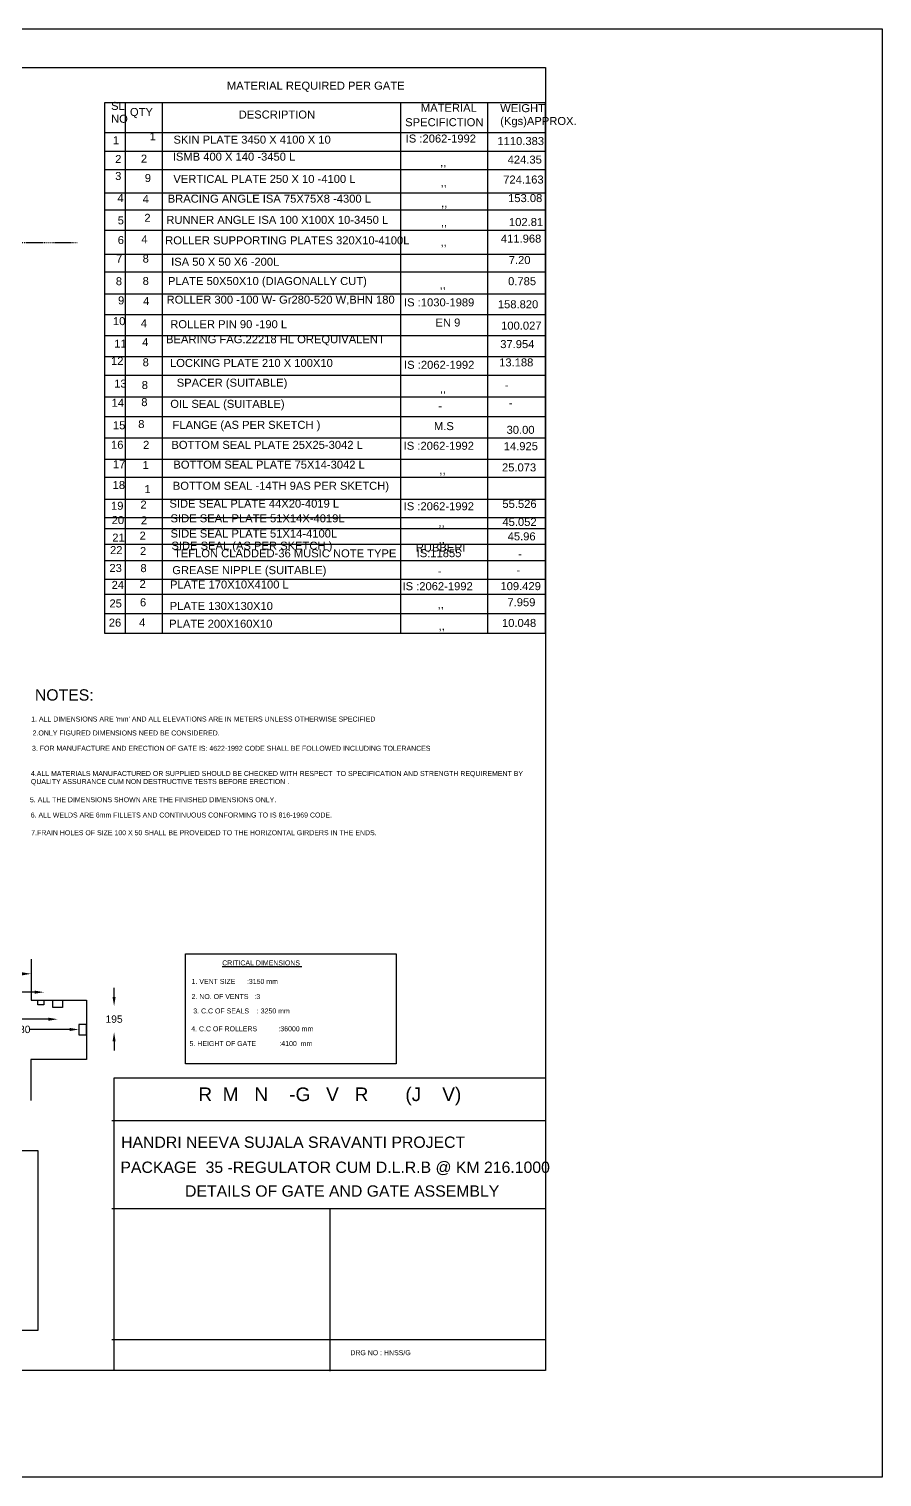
# Model space of a CAD drawing. Header units: metres. Extents: x 123 to 1660, y 133 to 921.
# Drawn here: x 1197 to 1660, y 133 to 921 of the extents above; entities that cross this region are included whole.
import ezdxf

# ---------------------------------------------------------------- set-up
doc = ezdxf.new("R2010")
doc.units = ezdxf.units.M
doc.header["$MEASUREMENT"] = 0
doc.linetypes.add('DASHDOT', pattern=[1, 0.5, -0.25, 0, -0.25])
doc.layers.add('DIMENSION', color=7, linetype='Continuous')
doc.layers.add('TEXT', color=255, linetype='Continuous')
doc.styles.get("Standard").update_dxf_attribs({"font": 'ARIAL_1.TTF'})
doc.dimstyles.get("Standard").update_dxf_attribs({"dimtxt": 4, "dimasz": 5, "dimexe": 0.18, "dimexo": 0.0625, "dimgap": 0.09, "dimtad": 0, "dimtih": 1, "dimtoh": 1, "dimdec": 0, "dimzin": 0, "dimdsep": 46, "dimtxsty": 'Standard', "dimcen": 0, "dimse1": 1, "dimse2": 1, "dimadec": 0, "dimazin": 0, "dimtfac": 1, "dimtdec": 0, "dimtofl": 0, "dimtmove": 0, "dimatfit": 3, "dimfxl": 0, "dimtolj": 1, "dimtzin": 0, "dimarcsym": 0})
picture_1 = doc.add_image_def('image1.jpg', size_in_pixel=(7220, 3699))

# ---------------------------------------------------------------- blocks, each defined once
blk = doc.blocks.new('*D103')
at = {"layer": 'Defpoints', "color": 0}
for p in [(1076.11, 406.86), (1197.91, 406.86), (1197.91, 406.84)]:
    blk.add_point(p, dxfattribs=at)
at = {"layer": 'DIMENSION', "color": 0, "lineweight": -2}
for p, q in [((1081.11, 406.84), (1110.74, 406.84)), ((1192.91, 406.84), (1163.28, 406.84))]:
    blk.add_line(p, q, dxfattribs=at)
at = {"layer": 'DIMENSION', "color": 0}
for points in [[(1081.11, 407.67), (1081.11, 406), (1076.11, 406.84)], [(1192.91, 407.67), (1192.91, 406), (1197.91, 406.84)]]:
    blk.add_solid(points, dxfattribs=at)
at = {"layer": 'DIMENSION', "color": 0, "insert": (1137.01, 406.84), "char_height": 4, "attachment_point": 5}
blk.add_mtext('\\A1;3150 (CLEAR VENT)', dxfattribs=at)
blk = doc.blocks.new('*D104')
at = {"layer": 'Defpoints', "color": 0}
for p in [(1070.62, 397.65), (1070.62, 396.86), (1204.81, 397.65)]:
    blk.add_point(p, dxfattribs=at)
at = {"layer": 'DIMENSION', "color": 0, "lineweight": -2}
for p, q in [((1075.62, 396.86), (1105.71, 396.86)), ((1199.81, 396.86), (1169.73, 396.86))]:
    blk.add_line(p, q, dxfattribs=at)
at = {"layer": 'DIMENSION', "color": 0}
for points in [[(1075.62, 397.69), (1075.62, 396.03), (1070.62, 396.86)], [(1199.81, 397.69), (1199.81, 396.03), (1204.81, 396.86)]]:
    blk.add_solid(points, dxfattribs=at)
at = {"layer": 'DIMENSION', "color": 0, "insert": (1137.72, 396.86), "char_height": 4, "attachment_point": 5}
blk.add_mtext('\\A1;3600 (C/C OF ROLLERS)', dxfattribs=at)
blk = doc.blocks.new('*D105')
at = {"layer": 'Defpoints', "color": 0}
for p in [(1060.65, 382.7), (1060.65, 382.15), (1212.29, 382.7)]:
    blk.add_point(p, dxfattribs=at)
at = {"layer": 'DIMENSION', "color": 0, "lineweight": -2}
for p, q in [((1065.65, 382.15), (1105.23, 382.15)), ((1207.29, 382.15), (1167.71, 382.15))]:
    blk.add_line(p, q, dxfattribs=at)
at = {"layer": 'DIMENSION', "color": 0}
for points in [[(1065.65, 382.98), (1065.65, 381.32), (1060.65, 382.15)], [(1207.29, 382.98), (1207.29, 381.32), (1212.29, 382.15)]]:
    blk.add_solid(points, dxfattribs=at)
at = {"layer": 'DIMENSION', "color": 0, "insert": (1136.47, 382.15), "char_height": 4, "attachment_point": 5}
blk.add_mtext('\\A1;3600(C/C OF ROLLERS)', dxfattribs=at)
blk = doc.blocks.new('*D106')
at = {"layer": 'Defpoints', "color": 0}
for p in [(1050.27, 376.69), (1223.82, 376.69), (1223.82, 376.58)]:
    blk.add_point(p, dxfattribs=at)
at = {"layer": 'DIMENSION', "color": 0, "lineweight": -2}
for p, q in [((1055.27, 376.58), (1076.83, 376.58)), ((1218.82, 376.58), (1197.26, 376.58))]:
    blk.add_line(p, q, dxfattribs=at)
at = {"layer": 'DIMENSION', "color": 0}
for points in [[(1055.27, 377.42), (1055.27, 375.75), (1050.27, 376.58)], [(1218.82, 377.42), (1218.82, 375.75), (1223.82, 376.58)]]:
    blk.add_solid(points, dxfattribs=at)
at = {"layer": 'DIMENSION', "color": 0, "insert": (1137.04, 376.58), "char_height": 4, "attachment_point": 5}
blk.add_mtext('\\A1;DISTANCE BETWEEN THE GUIFE FACE=3780', dxfattribs=at)
blk = doc.blocks.new('*D108')
at = {"layer": 'Defpoints', "color": 0}
for p in [(1228, 389.26), (1228, 375.09), (1242.97, 375.09)]:
    blk.add_point(p, dxfattribs=at)
at = {"layer": 'DIMENSION', "color": 0, "lineweight": -2}
for p, q in [((1242.97, 394.26), (1242.97, 399.26)), ((1242.97, 370.09), (1242.97, 365.09))]:
    blk.add_line(p, q, dxfattribs=at)
at = {"layer": 'DIMENSION', "color": 0}
for points in [[(1242.13, 394.26), (1243.8, 394.26), (1242.97, 389.26)], [(1242.13, 370.09), (1243.8, 370.09), (1242.97, 375.09)]]:
    blk.add_solid(points, dxfattribs=at)
at = {"layer": 'DIMENSION', "color": 0, "insert": (1242.97, 382.18), "char_height": 4, "attachment_point": 5}
blk.add_mtext('\\A1;195', dxfattribs=at)

msp = doc.modelspace()

# ---------------------------------------------------------------- linework, layer by layer
at = {"layer": 'DIMENSION'}
for points in [[(1477.56, 880.54), (1237.69, 880.54), (1237.69, 592.02), (1477.56, 592.02)], [(1281.84, 417.65), (1396.26, 417.65), (1396.26, 357.95), (1281.84, 357.95)], [(1477.56, 191.11), (1242.93, 191.11), (1242.93, 350.3), (1477.56, 350.3)], [(1201.62, 310.57), (1097, 310.57), (1097, 213.11), (1201.62, 213.11)]]:
    msp.add_lwpolyline(points, close=True, dxfattribs=at)
for points in [[(1248.94, 880.54), (1248.94, 592.02)], [(1269.1, 880.54), (1269.1, 592.02)], [(1398.69, 880.54), (1398.69, 592.02)], [(1446.04, 880.54), (1446.04, 592.02)], [(1237.69, 864.34), (1477.56, 864.34)], [(1237.69, 854.27), (1477.56, 854.27)], [(1237.69, 844.22), (1477.56, 844.22)], [(1237.69, 831.61), (1477.56, 831.61)], [(1237.69, 822.26), (1477.56, 822.26)], [(1237.69, 811.2), (1477.56, 811.2)], [(1237.69, 798.12), (1477.56, 798.12)], [(1237.69, 788.54), (1477.56, 788.54)], [(1237.69, 776.63), (1477.56, 776.63)], [(1237.69, 765.36), (1477.56, 765.36)], [(1237.69, 753.91), (1477.56, 753.91)], [(1237.69, 742.47), (1477.56, 742.47)], [(1237.69, 732.42), (1477.56, 732.42)], [(1237.69, 720.51), (1477.56, 720.51)], [(1237.69, 709.91), (1477.56, 709.91)], [(1237.69, 698.23), (1477.56, 698.23)], [(1237.69, 686.79), (1477.56, 686.79)], [(1237.69, 676.97), (1477.56, 676.97)], [(1237.69, 664.95), (1477.56, 664.95)], [(1237.69, 654.9), (1477.56, 654.9)], [(1237.69, 649.06), (1477.56, 649.06)], [(1237.69, 640.42), (1477.56, 640.42)], [(1237.69, 631.54), (1477.56, 631.54)], [(1237.69, 621.5), (1477.56, 621.5)], [(1237.69, 613.23), (1477.56, 613.23)], [(1237.69, 602.72), (1477.56, 602.72)], [(1241.82, 327.02), (1477.69, 327.02)], [(1241.82, 279.3), (1477.69, 279.3)], [(1360.36, 190.85), (1360.36, 279.32)], [(1241.82, 207.97), (1477.69, 207.97)]]:
    msp.add_lwpolyline(points, dxfattribs=at)
at = {"layer": 'DIMENSION', "linetype": 'DASHDOT'}
msp.add_lwpolyline([(1098.34, 804.48), (1222.92, 804.58)], dxfattribs=at)
at = {"layer": 'TEXT'}
for points in [[(274.42, 899.66), (1477.56, 899.66), (1477.56, 191.11), (274.42, 191.11)], [(1201.47, 392.6), (1204.73, 392.6), (1204.73, 389.9), (1201.47, 389.9)], [(1209.62, 392.6), (1214.96, 392.6), (1214.96, 388.45), (1209.62, 388.45)], [(1228, 379.24), (1223.82, 379.24), (1223.82, 373.7), (1228, 373.7)]]:
    msp.add_lwpolyline(points, close=True, dxfattribs=at)
msp.add_lwpolyline([(1197.91, 414.78), (1197.91, 392.6), (1228, 392.6), (1228, 360.27), (1197.72, 360.27), (1197.72, 338.02)], dxfattribs=at)

# ---------------------------------------------------------------- texts
at = {"layer": 'DIMENSION'}
for s, height, p in [('MATERIAL REQUIRED PER GATE', 4.3517, (1304.28, 887.63)), ('SL', 4.352, (1241.32, 876.62)), ('QTY', 4.352, (1251.58, 873.32)), ('DESCRIPTION', 4.3517, (1310.71, 871.93)), ('MATERIAL', 4.352, (1409.75, 875.58)), ('WEIGHT', 4.352, (1452.87, 875.41)), ('NO', 4.352, (1241.32, 869.63)), ('SPECIFICTION', 4.3517, (1401.23, 867.76)), ('(Kgs)APPROX.', 4.3517, (1452.87, 868.42)), ('1', 4.35, (1242.33, 857.99)), ('1', 4.35, (1262.3, 860.08)), ('SKIN PLATE 3450 X 4100 X 10', 4.3517, (1275.26, 858.29)), ('IS :2062-1992', 4.3517, (1401.51, 858.88)), ('1110.383', 4.352, (1451.35, 857.51)), ('2', 4.35, (1243.55, 847.74)), ('2', 4.35, (1257.53, 847.93)), ('ISMB 400 X 140 -3450 L', 4.3517, (1274.89, 849.03)), ('424.35', 4.352, (1456.92, 847.43)), ('3', 4.35, (1243.55, 838.53)), (',,', 4.352, (1420.21, 845.94)), ('9', 4.35, (1259.67, 837.44)), ('VERTICAL PLATE 250 X 10 -4100 L', 4.3517, (1275.2, 836.91)), (',,', 4.352, (1420.48, 835.07)), ('724.163', 4.352, (1454.51, 836.59)), ('4', 4.35, (1244.77, 826.55)), ('4', 4.35, (1258.48, 826)), ('BRACING ANGLE ISA 75X75X8 -4300 L ', 4.3517, (1272.13, 826.18)), ('153.08', 4.352, (1457.16, 826.5)), ('2', 4.35, (1259.43, 815.76)), ('RUNNER ANGLE ISA 100 X100X 10-3450 L', 4.3517, (1271.36, 814.67)), (',,', 4.352, (1420.74, 823.8)), ('5', 4.35, (1244.94, 814.39)), (',,', 4.352, (1420.61, 813.43)), ('102.81', 4.352, (1457.64, 813.47)), ('6', 4.35, (1244.95, 803.7)), ('4', 4.35, (1257.76, 804.08)), ('ROLLER SUPPORTING PLATES 320X10-4100L ', 4.3517, (1270.75, 803.52)), (',,', 4.352, (1420.48, 802.69)), ('411.968', 4.352, (1453.25, 804.46)), ('7', 4.35, (1244.08, 793.63)), ('8', 4.35, (1258.48, 793.6)), ('ISA 50 X 50 X6 -200L', 4.3517, (1273.97, 791.87)), ('7.20', 4.352, (1457.52, 792.8)), ('8', 4.35, (1243.9, 781.3)), ('8', 4.35, (1258.48, 781.44)), ('PLATE 50X50X10 (DIAGONALLY CUT)', 4.3517, (1272.28, 781.39)), (',,', 4.352, (1419.94, 779.43)), ('0.785', 4.352, (1457.16, 781.31)), ('9', 4.35, (1245.12, 770.88)), ('4', 4.35, (1258.72, 770.48)), ('ROLLER 300 -100 W- Gr280-520 W,BHN 180', 4.3517, (1271.51, 771.27)), ('IS :1030-1989', 4.3517, (1400.6, 769.78)), ('158.820', 4.352, (1451.59, 768.75)), ('10', 4.352, (1242.34, 759.59)), ('4', 4.35, (1257.52, 758.44)), ('ROLLER PIN 90 -190 L', 4.3517, (1273.51, 757.92)), ('EN 9', 4.352, (1417.69, 758.84)), ('100.027', 4.352, (1453.37, 757.14)), ('11', 4.352, (1243.04, 747.34)), ('4', 4.35, (1258.24, 748.19)), ('BEARING FAG.22218 HL OREQUIVALENT', 4.3517, (1271.21, 749.73)), ('37.954', 4.352, (1452.89, 747.1)), ('12', 4.352, (1241.3, 737.96)), ('8', 4.35, (1258.48, 737.23)), ('LOCKING PLATE 210 X 100X10', 4.3517, (1273.36, 736.85)), ('IS :2062-1992', 4.3517, (1400.62, 735.84)), ('13.188', 4.352, (1452.3, 737.15)), ('13', 4.352, (1243.04, 725.62)), ('8', 4.35, (1258, 724.84)), ('SPACER (SUITABLE)', 4.3517, (1277.04, 726.11)), ('-', 4.35, (1455.38, 724.83)), ('14', 4.352, (1241.64, 715.2)), ('8', 4.35, (1257.76, 715.54)), ('OIL SEAL (SUITABLE)', 4.3517, (1273.51, 714.61)), (',,', 4.352, (1420.08, 722.93)), ('-', 4.35, (1457.52, 715.05)), ('-', 4.35, (1419.21, 713.51)), ('15', 4.352, (1242.34, 702.96)), ('8', 4.35, (1256.09, 703.63)), ('FLANGE (AS PER SKETCH )', 4.3517, (1274.74, 703.19)), ('M.S', 4.352, (1416.84, 702.49)), ('30.00', 4.352, (1456.33, 700.48)), ('16', 4.352, (1241.3, 692.36)), ('2', 4.35, (1258.72, 692.31)), ('BOTTOM SEAL PLATE 25X25-3042 L', 4.3517, (1274.13, 692.3)), ('IS :2062-1992', 4.3517, (1400.41, 691.81)), ('14.925', 4.352, (1454.79, 691.59)), ('17', 4.352, (1242.34, 681.77)), ('1', 4.35, (1258.48, 681.35)), ('BOTTOM SEAL PLATE 75X14-3042 L', 4.3517, (1275.2, 681.56)), (',,', 4.352, (1419.81, 678.61)), ('25.073', 4.352, (1453.84, 680.04)), ('18', 4.352, (1242.17, 670.48)), ('1', 4.35, (1259.43, 668.24)), ('BOTTOM SEAL -14TH 9AS PER SKETCH)', 4.3517, (1274.9, 670.06)), ('19', 4.352, (1241.3, 659.19)), ('2', 4.35, (1257.29, 659.84)), ('SIDE SEAL PLATE 44X20-4019 L', 4.3517, (1273.05, 660.34)), ('IS :2062-1992', 4.3517, (1400.41, 658.91)), ('55.526', 4.352, (1454.08, 660.21)), ('20', 4.352, (1241.64, 651.41)), ('2', 4.35, (1257.52, 651.26)), ('SIDE SEAL PLATE 51X14X-4019L', 4.3517, (1273.67, 652.37)), ('45.052', 4.352, (1454.08, 650.38)), ('21', 4.352, (1241.99, 641.85)), ('2', 4.35, (1256.81, 642.92)), ('SIDE SEAL PLATE 51X14-4100L', 4.3517, (1273.67, 644.09)), (',,', 4.352, (1419.28, 650.1)), ('45.96', 4.352, (1456.92, 642.56)), ('22', 4.352, (1240.77, 635.08)), ('2', 4.35, (1257.05, 634.58)), ('SIDE SEAL (AS PER SKETCH )', 4.3517, (1274.13, 637.49)), ('RUBBERI', 4.352, (1406.99, 636.46)), (',,', 4.352, (1419.41, 640.97)), ('TEFLON CLADDED-36 MUSIC NOTE TYPE', 4.3517, (1275.51, 633.31)), ('IS:11855', 4.352, (1407.44, 633.4)), ('-', 4.35, (1462.62, 632.97)), ('23', 4.352, (1240.43, 625.35)), ('8', 4.35, (1257.29, 625.28)), ('GREASE NIPPLE (SUITABLE)', 4.3517, (1274.6, 624.19)), ('-', 4.35, (1418.97, 623.67)), ('-', 4.35, (1461.79, 624.2)), ('24', 4.352, (1241.64, 616.15)), ('2', 4.35, (1256.81, 616.7)), ('PLATE 170X10X4100 L', 4.3517, (1273.37, 616.37)), ('IS :2062-1992', 4.3517, (1399.76, 615.45)), ('109.429', 4.352, (1453.01, 615.49)), ('25', 4.352, (1240.43, 606.07)), ('6', 4.35, (1257.05, 606.69)), ('PLATE 130X130X10', 4.3517, (1273.21, 604.71)), ('7.959', 4.352, (1456.8, 606.73)), ('26', 4.352, (1240.08, 595.65)), ('4', 4.35, (1256.57, 595.73)), ('PLATE 200X160X10', 4.3517, (1272.91, 595.05)), (',,', 4.352, (1418.87, 605.63)), ('10.048', 4.352, (1453.84, 595.47)), (',,', 4.352, (1419.41, 593.82)), ('NOTES:', 6.147, (1199.91, 555.42)), ("1. ALL DIMENSIONS ARE 'mm' AND ALL ELEVATIONS ARE IN METERS UNLESS OTHERWISE SPECIFIED ", 2.7121, (1197.9, 544.03)), ('2.ONLY FIGURED DIMENSIONS NEED BE CONSIDERED.', 2.7121, (1198.68, 536.45)), ('3. FOR MANUFACTURE AND ERECTION OF GATE IS: 4622-1992 CODE SHALL BE FOLLOWED INCLUDING TOLERANCES ', 2.7121, (1198.36, 528.12)), ('4.ALL MATERIALS MANUFACTURED OR SUPPLIED SHOULD BE CHECKED WITH RESPECT  TO SPECIFICATION AND STRENGTH REQUIREMENT BY ', 2.71207, (1197.74, 514.42)), ('QUALITY ASSURANCE CUM NON DESTRUCTIVE TESTS BEFORE ERECTION .  ', 2.7121, (1197.74, 510.06)), ('5. ALL THE DIMENSIONS SHOWN ARE THE FINISHED DIMENSIONS ONLY.', 2.7121, (1197.23, 500.16)), ('6. ALL WELDS ARE 6mm FILLETS AND CONTINUOUS CONFORMING TO IS 816-1969 CODE. ', 2.7121, (1197.66, 491.84)), ('7.FRAIN HOLES OF SIZE 100 X 50 SHALL BE PROVEIDED TO THE HORIZONTAL GIRDERS IN THE ENDS.', 2.7121, (1197.91, 482.22)), ('%%UCRITICAL DIMENSIONS ', 2.7121, (1301.74, 411.43)), ('1. VENT SIZE      :3150 mm ', 2.7121, (1285.1, 401.35)), ('2. NO. OF VENTS   :3 ', 2.7121, (1285.1, 393.14)), ('3. C.C OF SEALS    : 3250 mm ', 2.7121, (1286.04, 385.3)), ('4. C.C OF ROLLERS           :36000 mm ', 2.7121, (1284.92, 375.59)), ('5. HEIGHT OF GATE            :4100  mm', 2.7121, (1283.98, 367.57)), ('R  M   N    -G   V   R       (J    V)', 7.3959, (1288.8, 337.64)), ('HANDRI NEEVA SUJALA SRAVANTI PROJECT ', 6.1475, (1246.77, 312.2)), ('PACKAGE  35 -REGULATOR CUM D.L.R.B @ KM 216.1000', 6.1475, (1246.4, 298.58)), ('DETAILS OF GATE AND GATE ASSEMBLY', 6.1475, (1281.54, 285.65)), ('DRG NO : HNSS/G ', 2.7121, (1371.39, 199.46))]:
    msp.add_text(s, height=height, dxfattribs=at).set_placement(p)

# ---------------------------------------------------------------- dimensions: what is measured, and where the dimension line sits
for base, p1, p2, text, picture, middle in [((1070.62, 396.86), (1204.81, 397.65), (1070.62, 397.65), '3600 (C/C OF ROLLERS)', '*D104', (1137.72, 396.86)), ((1197.91, 406.84), (1076.11, 406.86), (1197.91, 406.86), '3150 (CLEAR VENT)', '*D103', (1137.01, 406.84)), ((1223.82, 376.58), (1050.27, 376.69), (1223.82, 376.69), 'DISTANCE BETWEEN THE GUIFE FACE=3780', '*D106', (1137.04, 376.58)), ((1060.65, 382.15), (1212.29, 382.7), (1060.65, 382.7), '3600(C/C OF ROLLERS)', '*D105', (1136.47, 382.15))]:
    dim = msp.add_linear_dim(base=base, p1=p1, p2=p2, text=text, dimstyle='Standard', dxfattribs=at)
    dim.commit()
    dim.dimension.update_dxf_attribs({"geometry": picture, "text_midpoint": middle})
dim = msp.add_linear_dim(base=(1242.97, 375.09), p1=(1228, 389.26), p2=(1228, 375.09), angle=90, text='195', dimstyle='Standard', dxfattribs=at)
dim.commit()
dim.dimension.update_dxf_attribs({"geometry": '*D108', "text_midpoint": (1242.97, 382.18), "dimtype": 160})

# ---------------------------------------------------------------- pictures from other files: only their frames are drawn
at = {"layer": 'TEXT'}
image = msp.add_image(picture_1, insert=(123.45, 133.2), size_in_units=(1537, 787.44), dxfattribs=dict(at, fade=35))
image.dxf.flags = 7

doc.saveas('drawing.dxf')
